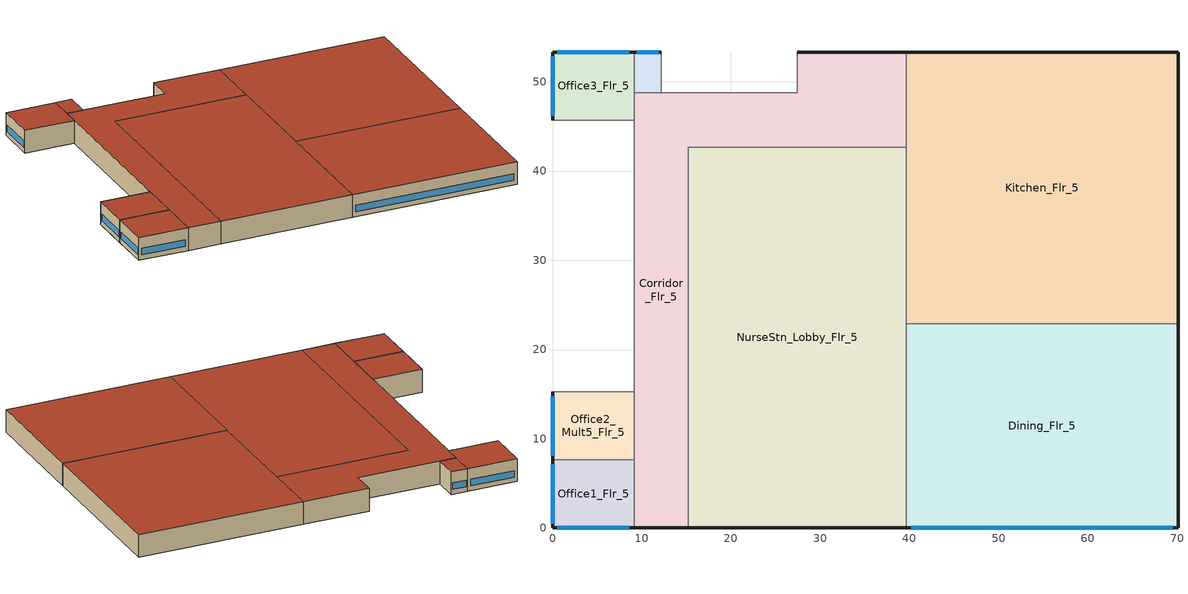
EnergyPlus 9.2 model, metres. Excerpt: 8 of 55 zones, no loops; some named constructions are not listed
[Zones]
Dining_Flr_5
 floor adiabatic (int-floor-en-std-replaceme-res-replaceme): 39.62,0 39.62,22.86 70.1,22.86 70.1,0 z17.07
 wall outside (ext-wall-en-std-replaceme-res-replaceme): 39.62,0 70.1,0 70.1,22.86 z17.07:21.34
 wall to Kitchen_Flr_5 (int-wall-res-replaceme): 70.1,22.86 39.62,22.86 z17.07:21.34
 wall to NurseStn_Lobby_Flr_5 (int-wall-res-replaceme): 39.62,22.86 39.62,0 z17.07:21.34
 window (ext-window-en-std-replaceme): 40.2,0 69.53,0 z17.98:19.2
 roof outside (ext-roof-en-std-replaceme-res-replaceme): 39.62,0 70.1,0 70.1,22.86 39.62,22.86 z21.34
NurseStn_Lobby_Flr_5
 floor adiabatic (int-floor-en-std-replaceme-res-replaceme): 15.24,0 15.24,42.67 39.62,42.67 39.62,0 z17.07
 wall outside (ext-wall-en-std-replaceme-res-replaceme): 15.24,0 39.62,0 z17.07:21.34
 wall to Corridor_Flr_5 (int-wall-res-replaceme): 39.62,42.67 15.24,42.67 15.24,0 z17.07:21.34
 wall to Kitchen_Flr_5 (int-wall-res-replaceme): 39.62,22.86 39.62,42.67 z17.07:21.34
 roof outside (ext-roof-en-std-replaceme-res-replaceme): 15.24,0 39.62,0 39.62,42.67 15.24,42.67 z21.34
Kitchen_Flr_5
 floor adiabatic (int-floor-en-std-replaceme-res-replaceme): 70.1,53.34 70.1,22.86 39.62,22.86 39.62,53.34 z17.07
 wall outside (ext-wall-en-std-replaceme-res-replaceme): 70.1,22.86 70.1,53.34 39.62,53.34 z17.07:21.34
 wall to Corridor_Flr_5 (int-wall-res-replaceme): 39.62,53.34 39.62,42.67 z17.07:21.34
 roof outside (ext-roof-en-std-replaceme-res-replaceme): 39.62,53.34 39.62,22.86 70.1,22.86 70.1,53.34 z21.34
Office1_Flr_5
 floor adiabatic (int-floor-en-std-replaceme-res-replaceme): 9.14,7.62 9.14,0 0,0 0,7.62 z17.07
 wall outside (ext-wall-en-std-replaceme-res-replaceme): 0,7.62 0,0 9.14,0 z17.07:21.34
 wall adiabatic (int-wall-res-replaceme): 9.14,0 9.14,7.62 0,7.62 z17.07:21.34
 window (ext-window-en-std-replaceme): 0.55,0 8.6,0 / 0,7.16 0,0.46 z17.98:19.2
 roof outside (ext-roof-en-std-replaceme-res-replaceme): 0,7.62 0,0 9.14,0 9.14,7.62 z21.34
Office2_Mult5_Flr_5
 floor adiabatic (int-floor-en-std-replaceme-res-replaceme): 9.14,15.24 9.14,7.62 0,7.62 0,15.24 z17.07
 wall outside (ext-wall-en-std-replaceme-res-replaceme): 0,15.24 0,7.62 z17.07:21.34
 wall adiabatic (int-wall-res-replaceme): 0,7.62 9.14,7.62 9.14,15.24 0,15.24 z17.07:21.34
 window (ext-window-en-std-replaceme): 0,14.78 0,8.08 z17.98:19.2
 roof outside (ext-roof-en-std-replaceme-res-replaceme): 0,15.24 0,7.62 9.14,7.62 9.14,15.24 z21.34
Office3_Flr_5
 floor adiabatic (int-floor-en-std-replaceme-res-replaceme): 9.14,53.34 9.14,45.72 0,45.72 0,53.34 z17.07
 wall outside (ext-wall-en-std-replaceme-res-replaceme): 9.14,53.34 0,53.34 0,45.72 z17.07:21.34
 wall adiabatic (int-wall-res-replaceme): 0,45.72 9.14,45.72 9.14,53.34 z17.07:21.34
 window (ext-window-en-std-replaceme): 8.6,53.34 0.55,53.34 / 0,52.88 0,46.18 z17.98:19.2
 roof outside (ext-roof-en-std-replaceme-res-replaceme): 0,53.34 0,45.72 9.14,45.72 9.14,53.34 z21.34
Office4_Mult6_Flr_5
 floor adiabatic (int-floor-en-std-replaceme-res-replaceme): 12.19,53.34 12.19,48.77 9.14,48.77 9.14,53.34 z17.07
 wall outside (ext-wall-en-std-replaceme-res-replaceme): 12.19,53.34 9.14,53.34 z17.07:21.34
 wall adiabatic (int-wall-res-replaceme): 9.14,53.34 9.14,48.77 12.19,48.77 12.19,53.34 z17.07:21.34
 window (ext-window-en-std-replaceme): 11.88,53.34 9.45,53.34 z17.98:19.2
 roof outside (ext-roof-en-std-replaceme-res-replaceme): 9.14,53.34 9.14,48.77 12.19,48.77 12.19,53.34 z21.34
Corridor_Flr_5
 floor adiabatic (int-floor-en-std-replaceme-res-replaceme): 9.14,0 9.14,48.77 27.43,48.77 27.43,53.34 39.62,53.34 39.62,42.67 15.24,42.67 15.24,0 z17.07
 wall outside (ext-wall-en-std-replaceme-res-replaceme): 39.62,53.34 27.43,53.34 / 9.14,0 15.24,0 z17.07:21.34
 wall adiabatic (int-wall-res-replaceme): 27.43,53.34 27.43,48.77 9.14,48.77 9.14,0 z17.07:21.34
 roof outside (ext-roof-en-std-replaceme-res-replaceme): 9.14,0 15.24,0 15.24,42.67 39.62,42.67 39.62,53.34 27.43,53.34 27.43,48.77 9.14,48.77 z21.34
[Building]
Hospital: North Axis=0; Terrain=City; Loads Convergence Tolerance Value=0.04; Temperature Convergence Tolerance Value=0.2; Solar Distribution=FullInteriorAndExterior; Maximum Number of Warmup Days=25; Minimum Number of Warmup Days=6
[Site:Location]
New.York-John.F.Kennedy.Intl.AP_NY_USA WMO=744860: Latitude=40.66; Longitude=-73.8; Time Zone=-5; Elevation=7
[SizingPeriod:DesignDay] Day of Month=21; DryBulb Temperature Range Modifier Type=DefaultMultipliers; Humidity Condition Type=Wetbulb; Barometric Pressure=101241; Rain Indicator=No; Snow Indicator=No; Daylight Saving Time Indicator=No
Name | Month | Day Type | Maximum DryBulb Temperature | Daily DryBulb Temperature Range | Wetbulb or DewPoint at Maximum DryBulb | Wind Speed | Wind Direction | Solar Model Indicator | Sky Clearness | ASHRAE Clear Sky Optical Depth for Beam Irradiance taub | ASHRAE Clear Sky Optical Depth for Diffuse Irradiance taud
New.York-John.F.Kennedy.Intl.AP_NY_USA Ann Htg 99.6% Condns DB | 1 | WinterDesignDay | -10.7 | 0 | -10.7 | 7.5 | 320 | ASHRAEClearSky | 0
New.York-John.F.Kennedy.Intl.AP_NY_USA Ann Clg .4% Condns DB=>MWB | 7 | SummerDesignDay | 32.1 | 7.4 | 23.1 | 5.6 | 230 | ASHRAETau |  | 0.541 | 1.8
[Site:GroundTemperature:FCfactorMethod]
January Ground Temperature=14; February Ground Temperature=7.3; March Ground Temperature=3.3; April Ground Temperature=1.2; May Ground Temperature=-0.2; June Ground Temperature=5.6; July Ground Temperature=10.9; August Ground Temperature=16.1; September Ground Temperature=21.7; October Ground Temperature=25; November Ground Temperature=24.8; December Ground Temperature=19.9
[Site:WaterMainsTemperature]
Calculation Method=Correlation; Annual Average Outdoor Air Temperature=12.4667; Maximum Difference In Monthly Average Outdoor Air Temperatures=25.2
[Material]
Std Wood 6inch: Roughness=MediumSmooth; Thickness=0.15; Conductivity=0.12; Density=540; Specific Heat=1210; Thermal Absorptance=0.9; Solar Absorptance=0.7; Visible Absorptance=0.7
[Construction]
InteriorFurnishings: Std Wood 6inch
[Zone] Type=1; Ceiling Height=4.2683; Floor Area=autocalculate; Part of Total Floor Area=YES
Name | Multiplier | Volume
Dining_Flr_5 | 1 | 2974.04
NurseStn_Lobby_Flr_5 | 1 | 4441.23
Kitchen_Flr_5 | 1 | 3965.37
Office1_Flr_5 | 1 | 297.5
Office2_Mult5_Flr_5 | 5 | 297.41
Office3_Flr_5 | 1 | 297.41
Office4_Mult6_Flr_5 | 6 | 59.5
Corridor_Flr_5 | 1 | 2141.32
[InternalMass] Construction=InteriorFurnishings
Name | Zone or ZoneList | Surface Area
Dining_Flr_5_InternalMass_1 | Dining_Flr_5 | 1393.55
NurseStn_Lobby_Flr_5_InternalMass_1 | NurseStn_Lobby_Flr_5 | 2081.03
Kitchen_Flr_5_InternalMass_1 | Kitchen_Flr_5 | 1858.06
Office1_Flr_5_InternalMass_1 | Office1_Flr_5 | 139.3911
Office2_Mult5_Flr_5_InternalMass_1 | Office2_Mult5_Flr_5 | 139.3546
Office3_Flr_5_InternalMass_1 | Office3_Flr_5 | 139.3546
Office4_Mult6_Flr_5_InternalMass_1 | Office4_Mult6_Flr_5 | 27.8709
Corridor_Flr_5_InternalMass_1 | Corridor_Flr_5 | 1003.35
[People] Number of People Calculation Method=People; Fraction Radiant=0.3; Sensible Heat Fraction=AUTOCALCULATE; Activity Level Schedule=ACTIVITY_SCH; Enable ASHRAE 55 Comfort Warnings=No; Mean Radiant Temperature Calculation Type=ZoneAveraged; Work Efficiency Schedule=WORK_EFF_SCH; Clothing Insulation Calculation Method=ClothingInsulationSchedule; Clothing Insulation Schedule=CLOTHING_SCH; Air Velocity Schedule=AIR_VELO_SCH; Thermal Comfort Model 1 Type=FANGER
Name | Zone or ZoneList | Number of People Schedule | Number of People
Dining_Flr_5 | Dining_Flr_5 | BLDG_OCC_EXTD_SCH | 74.9725
NurseStn_Lobby_Flr_5 | NurseStn_Lobby_Flr_5 | BLDG_OCC_SCH | 14.9279
Kitchen_Flr_5 | Kitchen_Flr_5 | BLDG_OCC_EXTD_SCH | 49.9818
Office1_Flr_5 | Office1_Flr_5 | BLDG_OCC_SCH | 5.2498
Office2_Mult5_Flr_5 | Office2_Mult5_Flr_5 | BLDG_OCC_SCH | 5.2483
Office3_Flr_5 | Office3_Flr_5 | BLDG_OCC_SCH | 5.2483
Office4_Mult6_Flr_5 | Office4_Mult6_Flr_5 | BLDG_OCC_SCH | 1.05
Corridor_Flr_5 | Corridor_Flr_5 | BLDG_OCC_EXTD_SCH | 5.3981
[Lights] Design Level Calculation Method=Watts/Area; Return Air Fraction=0; Fraction Radiant=0.7; Fraction Visible=0.2; Fraction Replaceable=1; EndUse Subcategory=LightsWired; Return Air Fraction Calculated from Plenum Temperature=No
Name | Zone or ZoneList | Schedule | Watts per Zone Floor Area
Dining_Flr_5_Lights | Dining_Flr_5 | BLDG_LIGHT_EXTD_SCH | 6.10314
NurseStn_Lobby_Flr_5_Lights | NurseStn_Lobby_Flr_5 | BLDG_LIGHT_LOBBYFLR5_SCH | 8.95127
Kitchen_Flr_5_Lights | Kitchen_Flr_5 | BLDG_LIGHT_EXTD_SCH | 10.2688
Office1_Flr_5_Lights | Office1_Flr_5 | BLDG_LIGHT_OFFICE_SCH | 9.00939
Office2_Mult5_Flr_5_Lights | Office2_Mult5_Flr_5 | BLDG_LIGHT_OFFICE_SCH | 9.00939
Office3_Flr_5_Lights | Office3_Flr_5 | BLDG_LIGHT_OFFICE_SCH | 9.00939
Office4_Mult6_Flr_5_Lights | Office4_Mult6_Flr_5 | BLDG_LIGHT_OFFICE_SCH | 9.00939
Corridor_Flr_5_Lights | Corridor_Flr_5 | BLDG_LIGHT_CORRIDOR_SCH | 8.91252
[ElectricEquipment] Design Level Calculation Method=EquipmentLevel; Fraction Latent=0; Fraction Lost=0
Name | Zone or ZoneList | Schedule | Design Level | Fraction Radiant | EndUse Subcategory
Dining_Flr_5_MiscPlug_Equip | Dining_Flr_5 | BLDG_EQUIP_EXTD_SCH | 7497.28 | 0.5 | MiscPlug
NurseStn_Lobby_Flr_5_MiscPlug_Equip | NurseStn_Lobby_Flr_5 | BLDG_EQUIP_SCH | 11643.4 | 0.5 | MiscPlug
Kitchen_Flr_5_MiscPlug_Equip | Kitchen_Flr_5 | BLDG_EQUIP_EXTD_SCH | 74972.8 | 0.5 | Cooking
Office1_Flr_5_MiscPlug_Equip | Office1_Flr_5 | BLDG_EQUIP_SCH | 749.9243 | 0.5 | MiscPlug
Office2_Mult5_Flr_5_MiscPlug_Equip | Office2_Mult5_Flr_5 | BLDG_EQUIP_SCH | 749.7275 | 0.5 | MiscPlug
Office3_Flr_5_MiscPlug_Equip | Office3_Flr_5 | BLDG_EQUIP_SCH | 749.7275 | 0.5 | MiscPlug
Office4_Mult6_Flr_5_MiscPlug_Equip | Office4_Mult6_Flr_5 | BLDG_EQUIP_SCH | 149.9455 | 0.5 | MiscPlug
Kitchen_Flr_5_Reach-in-Freezer | Kitchen_Flr_5 | Always_on | 915 | 0.25 | ReachInFreezer
Kitchen_Flr_5_Reach-in-Refrigerator | Kitchen_Flr_5 | Always_on | 855 | 0.25 | ReachInRefrigerator
[GasEquipment]
Kitchen_Flr_5_MiscPlugGas_Equip: Zone or ZoneList=Kitchen_Flr_5; Schedule=BLDG_EQUIP_EXTD_SCH; Design Level Calculation Method=EquipmentLevel; Design Level=149946; Fraction Latent=0; Fraction Radiant=0.5; Fraction Lost=0; EndUse Subcategory=Cooking
[Daylighting:Controls] Daylighting Method=SplitFlux; Minimum Input Power Fraction for Continuous or ContinuousOff Dimming Control=0.3; Number of Stepped Control Steps=3; Probability Lighting will be Reset When Needed in Manual Stepped Control=1; Maximum Allowable Discomfort Glare Index=22
Name | Zone | Lighting Control Type | Minimum Light Output Fraction for Continuous or ContinuousOff Dimming Control | Glare Calculation Daylighting Reference Point | Glare Calculation Azimuth Angle of View Direction Clockwise from Zone yAxis | Daylighting Reference Point 1 | Fraction of Zone Controlled by Reference Point 1 | Illuminance Setpoint at Reference Point 1 | Daylighting Reference Point 2 | Fraction of Zone Controlled by Reference Point 2 | Illuminance Setpoint at Reference Point 2
Office1_Flr_5_DaylCtrl | Office1_Flr_5 | Continuous | 0.15 | Office1_Flr_5_DaylRefPt1 | 270 | Office1_Flr_5_DaylRefPt1 | 0.56 | 377 | Office1_Flr_5_DaylRefPt2 | 0 | 377
Office3_Flr_5_DaylCtrl | Office3_Flr_5 | Continuous | 0.15 | Office3_Flr_5_DaylRefPt1 | 0 | Office3_Flr_5_DaylRefPt1 | 0.56 | 377 | Office3_Flr_5_DaylRefPt2 | 0 | 377
Office4_Mult6_Flr_5_DaylCtrl | Office4_Mult6_Flr_5 | Continuous | 0.15 | Office4_Mult6_Flr_5_DaylRefPt1 | 0 | Office4_Mult6_Flr_5_DaylRefPt1 | 0.466 | 377
Office2_Mult5_Flr_5_DaylCtrl | Office2_Mult5_Flr_5 | Continuous | 0.15 | Office2_Mult5_Flr_5_DaylRefPt1 | 0 | Office2_Mult5_Flr_5_DaylRefPt1 | 0.233 | 377
Dining_Flr_5_DaylCtrl | Dining_Flr_5 | Stepped | 0.2 | Dining_Flr_5_DaylRefPt1 | 0 | Dining_Flr_5_DaylRefPt1 | 0.093 | 215
[ZoneInfiltration:DesignFlowRate] Schedule=INFIL_SCH_PNNL; Design Flow Rate Calculation Method=Flow/ExteriorArea; Constant Term Coefficient=0; Temperature Term Coefficient=0; Velocity Term Coefficient=0.224; Velocity Squared Term Coefficient=0
Name | Zone or ZoneList | Flow per Exterior Surface Area
Dining_Flr_5_Infiltration | Dining_Flr_5 | 0.000140135
NurseStn_Lobby_Flr_5_Infiltration | NurseStn_Lobby_Flr_5 | 5.17185e-05
Kitchen_Flr_5_Infiltration | Kitchen_Flr_5 | 0.000124488
Office1_Flr_5_Infiltration | Office1_Flr_5 | 0.000288235
Office2_Mult5_Flr_5_Infiltration | Office2_Mult5_Flr_5 | 0.000181043
Office3_Flr_5_Infiltration | Office3_Flr_5 | 0.000288235
Office4_Mult6_Flr_5_Infiltration | Office4_Mult6_Flr_5 | 0.000274637
Corridor_Flr_5_Infiltration | Corridor_Flr_5 | 7.6582e-05
[Exterior:Lights]
Exterior_Lights: Schedule=Exterior_Lgt_ALWAYS_ON; Design Level=9134.15; Control Option=AstronomicalClock; EndUse Subcategory=General
[Exterior:FuelEquipment] Fuel Use Type=Electricity
Name | Schedule | Design Level | EndUse Subcategory
Elevators | BLDG_ELEVATORS | 162963 | ElevatorLift
Elevators_Lights_Fan | ELEV_LIGHT_FAN_SCH_ADD_DF | 501 | ElevatorLightsFan
[HVACTEMPLATE:ZONE:IDEALLOADSAIRSYSTEM] System Availability Schedule=ALWAYS_ON; Maximum Heating Supply Air Temperature=40; Minimum Cooling Supply Air Temperature=12.8; Maximum Heating Supply Air Humidity Ratio=0.008; Minimum Cooling Supply Air Humidity Ratio=0.0085; Heating Limit=LimitFlowRateAndCapacity; Maximum Heating Air Flow Rate=autosize; Maximum Sensible Heating Capacity=autosize; Cooling Limit=LimitFlowRateAndCapacity; Maximum Cooling Air Flow Rate=autosize; Maximum Total Cooling Capacity=autosize; Heating Availability Schedule=ALWAYS_ON; Cooling Availability Schedule=ALWAYS_ON; Dehumidification Control Type=ConstantSensibleHeatRatio; Cooling Sensible Heat Ratio=0.7; Humidification Control Type=None; Humidification Setpoint=65; Outdoor Air Flow Rate per Person=0.00944; Outdoor Air Flow Rate per Zone=0; Demand Controlled Ventilation Type=None; Outdoor Air Economizer Type=DifferentialEnthalpy; Heat Recovery Type=None; Sensible Heat Recovery Effectiveness=0.7; Latent Heat Recovery Effectiveness=0.65
Name | Template Thermostat | Outdoor Air Method | Outdoor Air Flow Rate per Zone Floor Area
Dining_Flr_5 | dual_thermostat_Dining_Flr_5 | Sum | 0.00129532
NurseStn_Lobby_Flr_5 | dual_thermostat_NurseStn_Lobby_Flr_5 | Flow/Area | 0.000338645
Kitchen_Flr_5 | dual_thermostat_Kitchen_Flr_5 | Flow/Area | 0.00202743
Office1_Flr_5 | dual_thermostat_Office1_Flr_5 | Sum | 0.00048257
Office2_Mult5_Flr_5 | dual_thermostat_Office2_Mult5_Flr_5 | Sum | 0.00048257
Office3_Flr_5 | dual_thermostat_Office3_Flr_5 | Sum | 0.00048257
Office4_Mult6_Flr_5 | dual_thermostat_Office4_Mult6_Flr_5 | Sum | 0.00048257
Corridor_Flr_5 | dual_thermostat_Corridor_Flr_5 | Sum | 0.000304781
[Schedule:Compact]
Exterior_Lgt_ALWAYS_ON; ALWAYS_ON: Through: 12/31, For: AllDays, Until: 24:00, 1
BLDG_LIGHT_CORRIDOR_SCH; BLDG_LIGHT_EXTD_SCH: Through: 12/31, For: Weekdays, Until: 8:00, 0.5, Until: 16:00, 0.9, Until: 24:00, 0.5, For: SummerDesignDay, Until: 24:00, 1, For: WinterDesignDay, Until: 24:00, 0, For: Saturday, Until: 8:00, 0.5, Until: 18:00, 0.8, Until: 24:00, 0.5, For: Sunday Holidays AllOtherDays, Until: 8:00, 0.5, Until: 16:00, 0.7, Until: 24:00, 0.5
BLDG_LIGHT_LOBBYFLR5_SCH: Through: 12/31, For: Weekdays, Until: 7:00, 0.1, Until: 8:00, 0.5, Until: 16:00, 0.9, Until: 23:00, 0.3, Until: 24:00, 0.1, For: SummerDesignDay, Until: 24:00, 1, For: WinterDesignDay, Until: 24:00, 0, For: Saturday, Until: 7:00, 0.1, Until: 8:00, 0.2, Until: 18:00, 0.4, Until: 24:00, 0.1, For: Sunday Holidays AllOtherDays, Until: 8:00, 0.05, Until: 16:00, 0.1, Until: 24:00, 0.05
BLDG_LIGHT_OFFICE_SCH: Through: 12/31, For: Weekdays, Until: 7:00, 0.1, Until: 8:00, 0.40595, Until: 16:00, 0.73071, Until: 22:00, 0.24357, Until: 23:00, 0.3, Until: 24:00, 0.1, For: SummerDesignDay, Until: 24:00, 1, For: WinterDesignDay, Until: 24:00, 0, For: Saturday, Until: 7:00, 0.1, Until: 8:00, 0.16238, Until: 18:00, 0.32476, Until: 19:00, 0.08119, Until: 24:00, 0.1, For: Sunday Holidays AllOtherDays, Until: 8:00, 0.05, Until: 16:00, 0.08119, Until: 24:00, 0.05
BLDG_OCC_SCH: Through: 12/31, For: Weekdays, Until: 07:00, 0, Until: 08:00, 0.1, Until: 09:00, 0.5, Until: 17:00, 0.8, Until: 18:00, 0.5, Until: 20:00, 0.3, Until: 22:00, 0.2, Until: 24:00, 0, For: SummerDesignDay, Until: 24:00, 1, For: WinterDesignDay, Until: 24:00, 0, For: Saturday, Until: 07:00, 0, Until: 08:00, 0.1, Until: 09:00, 0.3, Until: 17:00, 0.4, Until: 19:00, 0.1, Until: 24:00, 0, For: Sunday Holidays AllOtherDays, Until: 08:00, 0, Until: 16:00, 0.05, Until: 24:00, 0
BLDG_OCC_EXTD_SCH: Through: 12/31, For: Weekdays, Until: 07:00, 0.4, Until: 08:00, 0.5, Until: 09:00, 0.6, Until: 17:00, 0.8, Until: 18:00, 0.6, Until: 20:00, 0.5, Until: 24:00, 0.4, For: SummerDesignDay, Until: 24:00, 1, For: WinterDesignDay, Until: 24:00, 0, For: Saturday, Until: 07:00, 0.4, Until: 08:00, 0.5, Until: 17:00, 0.6, Until: 19:00, 0.5, Until: 24:00, 0.4, For: Sunday Holidays AllOtherDays, Until: 08:00, 0.4, Until: 16:00, 0.6, Until: 24:00, 0.4
BLDG_EQUIP_SCH: Through: 12/31, For: Weekdays, Until: 07:00, 0.4, Until: 08:00, 0.7, Until: 16:00, 0.9, Until: 22:00, 0.6, Until: 23:00, 0.6, Until: 24:00, 0.4, For: SummerDesignDay, Until: 24:00, 1, For: WinterDesignDay, Until: 24:00, 0, For: Saturday, Until: 07:00, 0.4, Until: 08:00, 0.5, Until: 18:00, 0.65, Until: 24:00, 0.4, For: Sunday Holidays AllOtherDays, Until: 08:00, 0.3, Until: 16:00, 0.4, Until: 24:00, 0.3
BLDG_EQUIP_EXTD_SCH: Through: 12/31, For: Weekdays, Until: 07:00, 0.4, Until: 08:00, 0.7, Until: 16:00, 0.9, Until: 23:00, 0.6, Until: 24:00, 0.4, For: SummerDesignDay, Until: 24:00, 1, For: WinterDesignDay, Until: 24:00, 0, For: Saturday, Until: 07:00, 0.4, Until: 08:00, 0.5, Until: 18:00, 0.65, Until: 24:00, 0.4, For: Sunday Holidays AllOtherDays, Until: 08:00, 0.4, Until: 16:00, 0.6, Until: 24:00, 0.4
BLDG_ELEVATORS: Through: 12/31, For: SummerDesignDay, Until: 24:00, 1, For: WinterDesignDay, Until: 24:00, 0.2, For: Weekdays, Until: 07:00, 0.2, Until: 08:00, 0.5, Until: 09:00, 0.75, Until: 10:00, 1, Until: 11:00, 1, Until: 12:00, 1, Until: 13:00, 0.75, Until: 14:00, 1, Until: 15:00, 1, Until: 16:00, 1, Until: 17:00, 1, Until: 18:00, 1, Until: 19:00, 0.52, Until: 20:00, 0.52, Until: 21:00, 0.52, Until: 22:00, 0.28, Until: 24:00, 0.2, For: Saturday, Until: 07:00, 0.2, Until: 08:00, 0.4, Until: 09:00, 0.46, Until: 10:00, 0.7, Until: 11:00, 0.7, Until: 12:00, 0.7, Until: 13:00, 0.51, Until: 14:00, 0.51, Until: 15:00, 0.51, Until: 16:00, 0.51, Until: 17:00, 0.51, Until: 18:00, 0.25, Until: 24:00, 0.2, For: AllOtherDays, Until: 08:00, 0.2, Until: 16:00, 0.4, Until: 24:00, 0.2
ELEV_LIGHT_FAN_SCH_ADD_DF: Through: 12/31, For: SummerDesignDay, Until: 24:00, 1, For: WinterDesignDay, Until: 24:00, 0.2, For: Weekdays, Until: 07:00, 0.2, Until: 08:00, 0.5, Until: 09:00, 1, Until: 10:00, 1, Until: 11:00, 1, Until: 12:00, 1, Until: 13:00, 1, Until: 14:00, 1, Until: 15:00, 1, Until: 16:00, 1, Until: 17:00, 1, Until: 18:00, 1, Until: 19:00, 0.52, Until: 20:00, 0.52, Until: 21:00, 0.52, Until: 22:00, 0.28, Until: 24:00, 0.2, For: Saturday, Until: 07:00, 0.2, Until: 08:00, 0.4, Until: 09:00, 0.46, Until: 10:00, 0.7, Until: 11:00, 0.7, Until: 12:00, 0.7, Until: 13:00, 0.51, Until: 14:00, 0.51, Until: 15:00, 0.51, Until: 16:00, 0.51, Until: 17:00, 0.51, Until: 18:00, 0.25, Until: 24:00, 0.2, For: AllOtherDays, Until: 08:00, 0.2, Until: 16:00, 0.4, Until: 24:00, 0.2
ACTIVITY_SCH: Through: 12/31, For: AllDays, Until: 24:00, 120
WORK_EFF_SCH: Through: 12/31, For: AllDays, Until: 24:00, 0
AIR_VELO_SCH: Through: 12/31, For: AllDays, Until: 24:00, 0.2
CLOTHING_SCH: Through: 04/30, For: AllDays, Until: 24:00, 1, Through: 09/30, For: AllDays, Until: 24:00, 0.5, Through: 12/31, For: AllDays, Until: 24:00, 1
INFIL_SCH_PNNL: Through: 12/31, For: Weekdays SummerDesignDay, Until: 24:00, 0.25, For: Saturday WinterDesignDay, Until: 24:00, 0.25, For: Sunday Holidays AllOtherDays, Until: 24:00, 0.25
